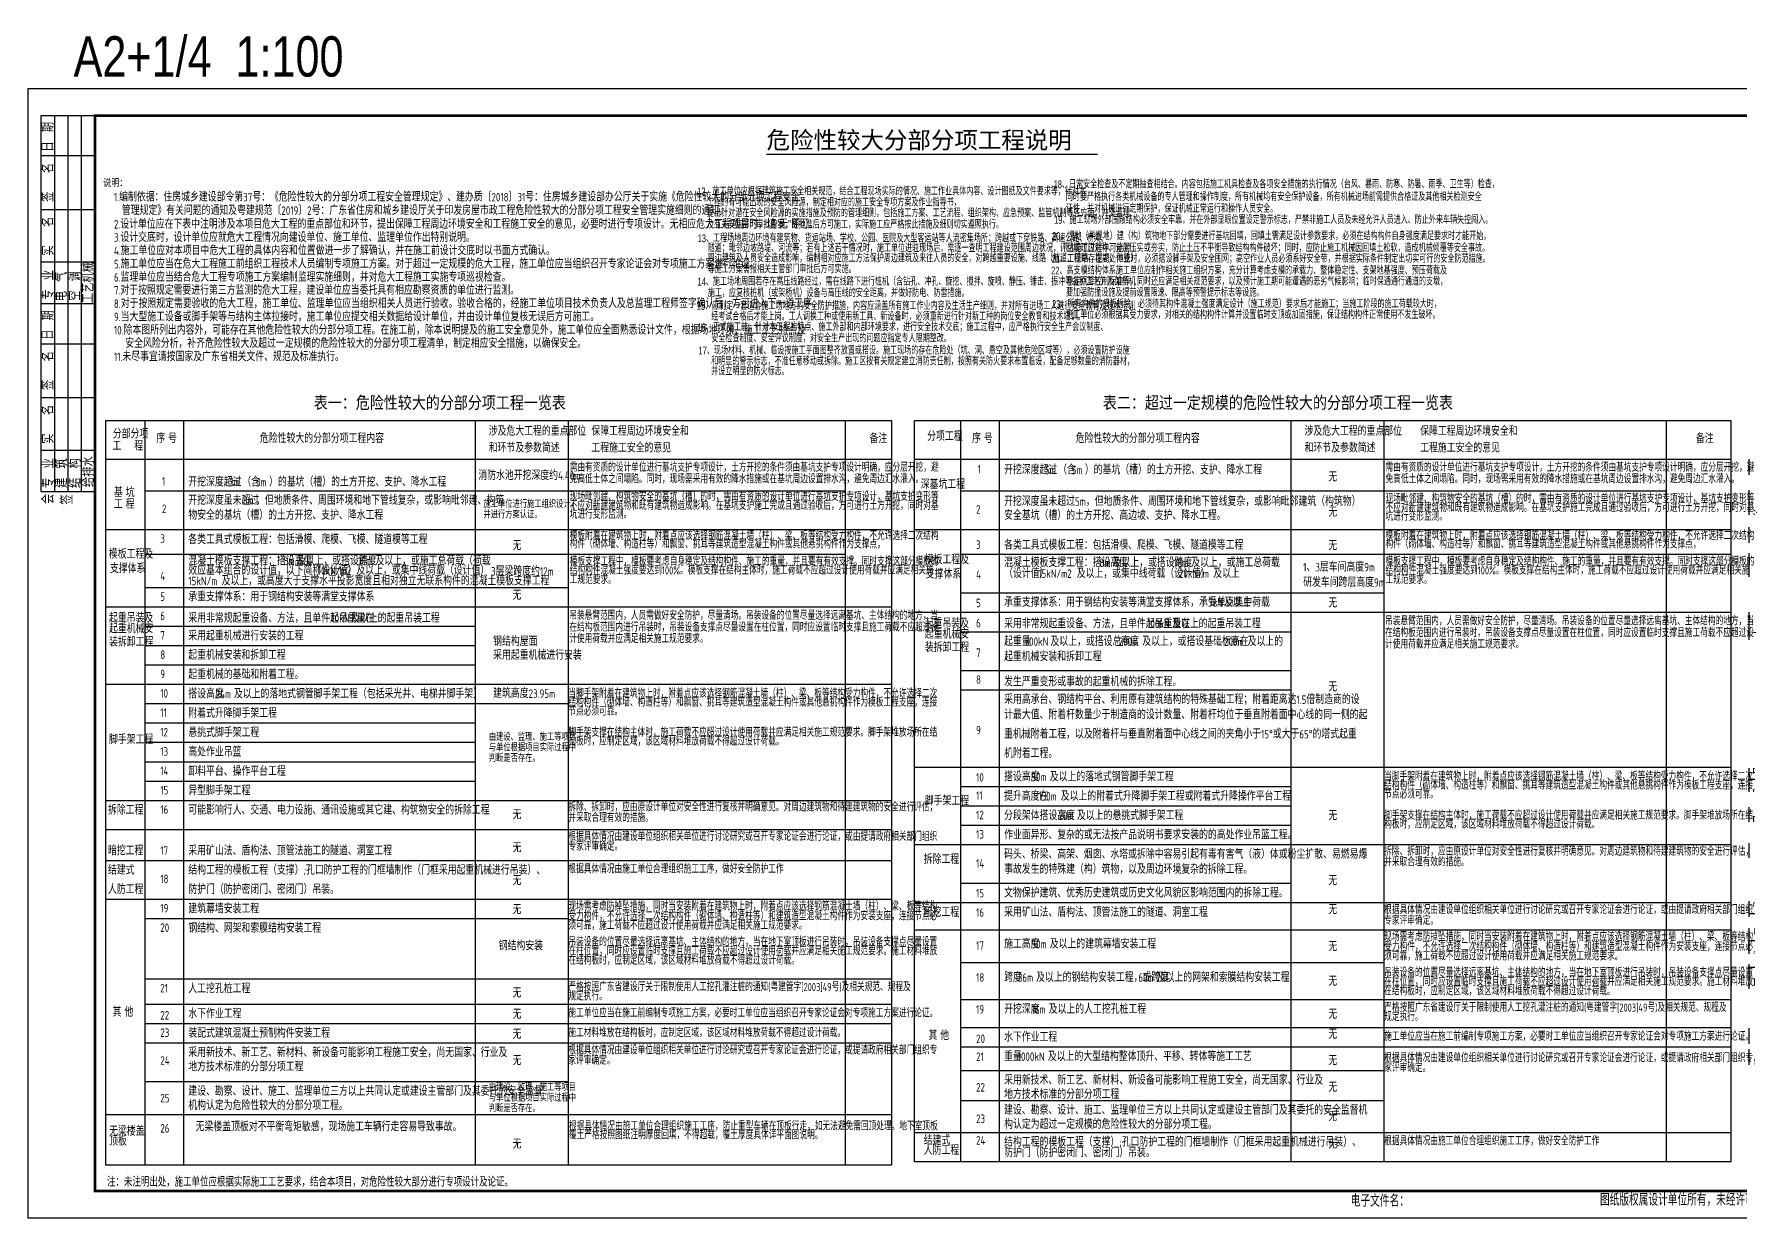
# Model space of a CAD drawing. Extents: x 250899 to 650964, y 268083 to 317384.
# Drawn here: x 512703 to 576134, y 271733 to 315765 of the extents above; entities that cross this region are included whole.
import ezdxf

# ---------------------------------------------------------------- set-up
doc = ezdxf.new("R2010")
doc.units = 0
doc.header["$LTSCALE"] = 1000
doc.header["$MEASUREMENT"] = 0
for name, color, linetype in [('13', 13, 'Continuous'), ('14', 14, 'Continuous'), ('_0', 7, 'Continuous'), ('PUB_TEXT', 7, 'Continuous'), ('PUB_TITLE', 4, 'Continuous'), ('S-T-zsm$0$DIM_SYMB', 3, 'Continuous'), ('S-T-zsm$0$G-A-DIM', 100, 'Continuous'), ('S-T-zsm$0$PUB_TEXT', 7, 'Continuous')]:
    doc.layers.add(name, color=color, linetype=linetype)
doc.layers.add('text13', color=13, linetype='Continuous', lineweight=9)
doc.styles.add('_HZTXT', font='gs_txt.shx', dxfattribs={"width": 0.8, "bigfont": 'gs_hztxt.shx'})
doc.styles.add('_TCH_DIM', font='SIMPLEX', dxfattribs={"bigfont": 'GBCBIG'})
doc.styles.add('HT', font='simhei.ttf')
doc.styles.add('HZTXT', font='txt.shx', dxfattribs={"bigfont": 'hztxt.shx'})
doc.styles.add('hztxt0', font='romans.shx', dxfattribs={"bigfont": 'gbcbig0.shx'})
doc.styles.add('S-T-zsm$0$-黑体', font='', dxfattribs={"width": 0.8})
doc.styles.add('S-T-zsm$0$HZ', font='tssdeng.shx', dxfattribs={"width": 0.8, "bigfont": 'tssdchn.shx'})
doc.styles.add('S-T-zsm$0$STANDARD', font='TSSDENG', dxfattribs={"width": 0.75, "bigfont": 'HZTXT'})
doc.styles.add('S-T-zsm$0$黑体', font='')
doc.styles.add('sma_Norm', font='haiwenrs.shx', dxfattribs={"bigfont": 'haiwenhz.shx'})
doc.styles.get("Standard").update_dxf_attribs({"font": 'gbenor.shx', "bigfont": 'gbcbig0.shx'})
doc.styles.add('SX-B-N02~N03$0$TSSD_Norm', font='Tssdeng.shx', dxfattribs={"bigfont": 'hztxt.shx'})
doc.styles.add('宋体', font='SimSun.ttf', dxfattribs={"width": 0.7})
doc.styles.get('S-T-zsm$0$-黑体').set_extended_font_data('SimHei')
doc.styles.get('S-T-zsm$0$黑体').set_extended_font_data('SimHei')

# ---------------------------------------------------------------- blocks, each defined once
blk = doc.blocks.new('弘吉车间2')
at = {"layer": '14'}
h = blk.add_hatch(dxfattribs=at)
h.set_pattern_fill('ANSI31', color=256, scale=100, angle=135, style=0)
h.set_pattern_definition([(180, (-226475.39, -78017.824), (-3e-15, -12.5), [])])
edge = h.paths.add_edge_path()
edge.add_line((-9011, 2855), (-9011, 2773))
edge.add_line((-9011, 2773), (-9152, 2773))
edge.add_line((-9152, 2773), (-9152, 3084))
edge.add_arc((-9062, 3084), 90, 90, 180, ccw=False)
edge.add_line((-9062, 3174), (-8271, 3174))
edge.add_arc((-8271, 3084), 90, 0, 90, ccw=False)
edge.add_line((-8181, 3084), (-8181, 2768))
edge.add_line((-8181, 2768), (-8311, 2768))
edge.add_line((-8311, 2768), (-8311, 2862))
edge.add_line((-8311, 2862), (-8282, 2862))
edge.add_line((-8282, 2862), (-8268, 2862))
edge.add_line((-8268, 2862), (-8268, 3074))
edge.add_line((-8268, 3074), (-9055, 3074))
edge.add_line((-9055, 3074), (-9055, 2855))
edge.add_line((-9055, 2855), (-9011, 2855))
h.paths.add_polyline_path([(-8629, 2622), (-8629, 3030), (-8321, 3030), (-8321, 2942), (-8535, 2942), (-8535, 2855), (-8362, 2855), (-8362, 2525), (-8542, 2525), (-8542, 2442), (-8320, 2442), (-8320, 2365), (-8628, 2365), (-8628, 2526), (-8697, 2526), (-8697, 2365), (-9006, 2365), (-9006, 2442), (-8784, 2442), (-8784, 2525), (-8963, 2525), (-8963, 2855), (-8790, 2855), (-8790, 2942), (-9004, 2942), (-9004, 3030), (-8697, 3030), (-8697, 2622)])
h.paths.add_polyline_path([(-8874, 2772), (-8776, 2772), (-8776, 2616), (-8874, 2616)], flags=16)
h.paths.add_polyline_path([(-8452, 2772), (-8549, 2772), (-8549, 2616), (-8452, 2616)], flags=16)
edge = h.paths.add_edge_path()
edge.add_line((-9011, 2525), (-9011, 2607))
edge.add_line((-9011, 2607), (-9152, 2607))
edge.add_line((-9152, 2607), (-9152, 2296))
edge.add_arc((-9062, 2296), 90, 180, 270)
edge.add_line((-9062, 2206), (-8271, 2206))
edge.add_arc((-8271, 2296), 90, 270, 360)
edge.add_line((-8181, 2296), (-8181, 2612))
edge.add_line((-8181, 2612), (-8311, 2612))
edge.add_line((-8311, 2612), (-8311, 2518))
edge.add_line((-8311, 2518), (-8282, 2518))
edge.add_line((-8282, 2518), (-8268, 2518))
edge.add_line((-8268, 2518), (-8268, 2306))
edge.add_line((-8268, 2306), (-9055, 2306))
edge.add_line((-9055, 2306), (-9055, 2525))
edge.add_line((-9055, 2525), (-9011, 2525))
for p, q in [((-9300, 29320), (-9300, 0)), ((-9300, 29320), (0, 29320)), ((-9300, 24820), (0, 24820)), ((-9300, 20320), (0, 20320)), ((-9300, 18320), (0, 18320)), ((-9300, 16320), (0, 16320)), ((-9300, 15320), (0, 15320)), ((-9300, 14320), (0, 14320)), ((-9300, 13320), (0, 13320)), ((-9300, 12320), (0, 12320)), ((-9300, 11320), (0, 11320)), ((-9300, 10320), (0, 10320)), ((-9300, 9320), (0, 9320)), ((-9300, 8320), (0, 8320)), ((-9300, 7320), (0, 7320)), ((-9300, 6320), (0, 6320)), ((-9300, 5320), (0, 5320)), ((-9300, 4320), (0, 4320)), ((-9300, 3320), (0, 3320)), ((-9300, 3320), (0, 3320))]:
    blk.add_line(p, q, dxfattribs=at)
for points in [[(-9011, 2855), (-9011, 2773), (-9152, 2773), (-9152, 3084, -0.414214), (-9062, 3174), (-8271, 3174, -0.414214), (-8181, 3084), (-8181, 2768), (-8311, 2768), (-8311, 2862), (-8282, 2862), (-8268, 2862), (-8268, 3074), (-9055, 3074), (-9055, 2855)], [(-9011, 2525), (-9011, 2607), (-9152, 2607), (-9152, 2296, 0.414214), (-9062, 2206), (-8271, 2206, 0.414214), (-8181, 2296), (-8181, 2612), (-8311, 2612), (-8311, 2518), (-8282, 2518), (-8268, 2518), (-8268, 2306), (-9055, 2306), (-9055, 2525)]]:
    blk.add_lwpolyline(points, format="xyb", close=True, dxfattribs=at)
blk.add_lwpolyline([(-8629, 2622), (-8629, 2622), (-8629, 3030), (-8321, 3030), (-8321, 2942), (-8535, 2942), (-8535, 2855), (-8362, 2855), (-8362, 2525), (-8542, 2525), (-8542, 2442), (-8320, 2442), (-8320, 2365), (-8628, 2365), (-8628, 2526), (-8697, 2526), (-8697, 2365), (-9006, 2365), (-9006, 2442), (-8784, 2442), (-8784, 2525), (-8963, 2525), (-8963, 2855), (-8790, 2855), (-8790, 2942), (-9004, 2942), (-9004, 3030), (-8697, 3030), (-8697, 2622), (-8629, 2622)], dxfattribs=at)
for points in [[(-8874, 2772), (-8776, 2772), (-8776, 2616), (-8874, 2616)], [(-8452, 2772), (-8549, 2772), (-8549, 2616), (-8452, 2616)]]:
    blk.add_lwpolyline(points, close=True, dxfattribs=at)
at = {"layer": '13', "color": 7, "style": '_HZTXT', "width": 0.85}
for s, height, p in [('佛山市天地元一净化设备有限公司', 417.91, (-6694, 19336)), ('净化智能装备总部项目-', 417.91, (-6750, 18616)), ('2号车间', 417.9, (-2815, 18616)), ('佛山市天地元一净化设备有限公司', 417.91, (-6282, 17179)), ('结 施', 400, (-6198, 14522)), ('GS-  /32', 400, (-6198, 13522)), ('第 1 版', 400, (-6198, 12522)), ('2025.09', 400, (-6166, 11522)), ('AT-FS25023E', 400, (-6166, 3522))]:
    blk.add_text(s, height=height, dxfattribs=at).set_placement(p)
at = {"layer": '13', "style": 'HZTXT', "width": 0.7}
for s, p in [('建筑工程甲级设计证书号：A144002161', (-8015, 1568)), ('市政工程乙级设计证书号：A244002168', (-8015, 1144)), ('城乡规划编制乙级证书编号：粤自资规乙字23440110', (-8015, 639)), ('电话 Tel：020-84214629', (-8015, 159))]:
    blk.add_text(s, height=350, rotation=359.99972, dxfattribs=at).set_placement(p)
at = {"layer": '14'}
for s, height, style, width, p in [('注册章', 350, '宋体', 0.82, (-9173, 24949)), ('工程设计出图专用章', 350, '宋体', 0.82, (-9173, 20449)), ('项', 350, '宋体', 0.82, (-9176, 19220)), ('目', 350, '宋体', 0.82, (-8632, 19220)), ('名', 350, '宋体', 0.82, (-8081, 19220)), ('称', 350, '宋体', 0.82, (-7542, 19220)), ('兴', 350, '宋体', 0.82, (-9176, 17220)), ('建', 350, '宋体', 0.82, (-8632, 17220)), ('单', 350, '宋体', 0.82, (-8081, 17220)), ('位', 350, '宋体', 0.82, (-7542, 17220)), ('图      名', 350, '宋体', 0.82, (-9176, 15566)), ('图      别', 350, '宋体', 0.82, (-9176, 14566)), ('图      号', 350, '宋体', 0.82, (-9176, 13566)), ('版  本  号', 350, '宋体', 0.82, (-9176, 12566)), ('日      期', 350, '宋体', 0.82, (-9176, 11566)), ('制      图', 350, '宋体', 0.82, (-9176, 10566)), ('设      计', 350, '宋体', 0.82, (-9176, 9566)), ('专业负责人', 350, '宋体', 0.82, (-9176, 8566)), ('项目负责人', 350, '宋体', 0.82, (-9176, 7566)), ('专业校对人', 350, '宋体', 0.82, (-9149, 6566, -24845)), ('审  核  人', 350, '宋体', 0.82, (-9149, 5566, -24845)), ('审  定  人', 350, '宋体', 0.82, (-9149, 4566, -24845)), ('设  计  号', 350, '宋体', 0.82, (-9149, 3566, -24845)), ('广州亚泰建筑设计院有限公司', 480, 'HT', 0.8, (-8033, 2612))]:
    blk.add_text(s, height=height, dxfattribs=dict(at, style=style, width=width)).set_placement(p)
at = {"layer": '14', "width": 0.8}
blk.add_text('GUANGZHOU ASIA TOP ARCHITECTURAL DESIGNINSTITUTE CO.,LTD', height=198, rotation=359.99972, dxfattribs=at).set_placement((-7987, 2124, -24845))
at = {"layer": '14', "style": 'hztxt0'}
for s, p in [('电子文件名：', (-24105, -584)), ('图纸版权属设计单位所有，未经许可，外人及外单位不得翻印复制作为其他工程之用。', (-14838, -548))]:
    blk.add_text(s, height=450, rotation=359.99972, dxfattribs=at).set_placement(p)
blk = doc.blocks.new('A$C393D5F54')
at = {"layer": '14'}
for p, q in [((0, 446), (0, 14446)), ((0, 14446), (2000, 14446)), ((500, 446), (500, 14446)), ((1000, 446), (1000, 14446)), ((1500, 446), (1500, 14446)), ((2000, 446), (2000, 14446)), ((2000, 12946), (0, 12946)), ((2000, 10946), (0, 10946)), ((2000, 8990), (0, 8990)), ((2000, 7446), (0, 7446)), ((2000, 5946), (0, 5946)), ((2000, 3946), (0, 3946)), ((2000, 1990), (0, 1990)), ((2000, 446), (0, 446))]:
    blk.add_line(p, q, dxfattribs=at)
at = {"layer": '14', "style": 'HZTXT', "width": 0.85}
for s, p in [('日 期', (462, 13105)), ('签  名', (466, 11238)), ('实  名', (466, 9238)), ('工艺机械', (1953, 7471)), ('专 业', (472, 7598)), ('电 气', (957, 7540)), ('空 调', (1460, 7558)), ('日 期', (462, 6105)), ('签  名', (466, 4238)), ('实  名', (466, 2238)), ('专 业', (480, 598)), ('建 筑', (967, 592)), ('结 构', (1470, 597)), ('给排水', (1970, 629)), ('会', (470, -3)), ('签', (1174, -27))]:
    blk.add_text(s, height=450, rotation=90, dxfattribs=at).set_placement(p)

msp = doc.modelspace()

# ---------------------------------------------------------------- linework, layer by layer
at = {"layer": 'PUB_TITLE'}
msp.add_lwpolyline([(512470, 271733.2), (586770, 271733.2), (586770, 313733.2), (512470, 313733.2)], close=True, dxfattribs=at)
at = {"layer": 'PUB_TITLE', "const_width": 100}
msp.add_lwpolyline([(514970, 272733.2), (585770, 272733.2), (585770, 312733.2), (514970, 312733.2)], close=True, dxfattribs=at)
at = {"layer": 'S-T-zsm$0$DIM_SYMB', "color": 6}
for p, q in [((515374.3, 273691.3), (515374.3, 301394.2)), ((515374.3, 301394.2), (544584.5, 301394.2)), ((544584.5, 301394.2), (544584.5, 273691.3)), ((545445.4, 273823), (545445.4, 301394.2)), ((545445.4, 301394.2), (575798.1, 301394.2)), ((575798.1, 301394.2), (575798.1, 273823)), ((544584.5, 273691.3), (515374.3, 273691.3)), ((575798.1, 273823), (545445.4, 273823))]:
    msp.add_line(p, q, dxfattribs=at)
at = {"layer": 'S-T-zsm$0$DIM_SYMB', "color": 3, "linetype": 'ByBlock'}
for p, q in [((516814.3, 301394.2), (516814.3, 273691.3)), ((518254.3, 301394.2), (518254.3, 273691.3)), ((529102.3, 301394.2), (529102.3, 273691.3)), ((532562.8, 301394.2), (532562.8, 273691.3)), ((542868, 301394.2), (542868, 273691.3)), ((547150.5, 301394.2), (547150.5, 273823)), ((548590.5, 301394.2), (548590.5, 273823)), ((559438.5, 301394.2), (559438.5, 273823)), ((562899, 301394.2), (562899, 273823)), ((573393.7, 301394.2), (573393.7, 273823)), ((516814.3, 298782.9), (542868, 298782.9)), ((547150.5, 298782.9), (573393.7, 298782.9)), ((516814.3, 296418.4), (518254.3, 296418.4)), ((518254.3, 296418.4), (542868, 296418.4)), ((547150.5, 296418.4), (575798.1, 296418.4)), ((547150.5, 296418.4), (548590.5, 296418.4)), ((516814.3, 295182.9), (518254.3, 295182.9)), ((518254.3, 295182.9), (532562.8, 295182.9)), ((547150.5, 294978.4), (562899, 294978.4)), ((547150.5, 294978.4), (548590.5, 294978.4)), ((516814.3, 293742.9), (529102.3, 293742.9)), ((547150.5, 293538.4), (559438.5, 293538.4)), ((516814.3, 293022.9), (529102.3, 293022.9)), ((516814.3, 292302.9), (529102.3, 292302.9)), ((547150.5, 292098.4), (559438.5, 292098.4)), ((547150.5, 291378.4), (559438.5, 291378.4)), ((516814.3, 290862.9), (532562.8, 290862.9)), ((516814.3, 290142.9), (529102.3, 290142.9)), ((516814.3, 289422.9), (529102.3, 289422.9)), ((516814.3, 288702.9), (529102.3, 288702.9)), ((516814.3, 287982.9), (529102.3, 287982.9)), ((547150.5, 287778.4), (559438.5, 287778.4)), ((547150.5, 287058.4), (559438.5, 287058.4)), ((547150.5, 286338.4), (559438.5, 286338.4)), ((515374.3, 285028.6), (516814.3, 285028.6)), ((547150.5, 284178.4), (559438.5, 284178.4)), ((515374.3, 283588.6), (516814.3, 283588.6)), ((547150.5, 283458.4), (575798.1, 283458.4)), ((516814.3, 282868.6), (532562.8, 282868.6)), ((545710.5, 282449.6), (547150.5, 282449.6)), ((547150.5, 281236), (562899, 281236)), ((516814.3, 280619.8), (544584.5, 280619.8)), ((547150.5, 279854.3), (575798.1, 279854.3)), ((516814.3, 279683.2), (544584.5, 279683.2)), ((516814.3, 278963.2), (544584.5, 278963.2)), ((547150.5, 278815), (575798.1, 278815)), ((516814.3, 278243.2), (544584.5, 278243.2)), ((547150.5, 278095), (575798.1, 278095)), ((547150.5, 277217), (562899, 277217)), ((516814.3, 276803.2), (532562.8, 276803.2)), ((547150.5, 276101.9), (562899, 276101.9)), ((515374.3, 275584.8), (544584.5, 275584.8)), ((545445.4, 274914.7), (575798.1, 274914.7))]:
    msp.add_line(p, q, dxfattribs=at)
at = {"layer": 'S-T-zsm$0$G-A-DIM'}
msp.add_line((539937.9, 311304.3), (552240.4, 311304.3), dxfattribs=at)
at = {"layer": 'S-T-zsm$0$PUB_TEXT', "color": 2}
for p, q in [((515374.3, 299954.2), (544584.5, 299954.2)), ((545445.4, 299954.2), (575798.1, 299954.2)), ((515374.3, 297342.9), (544584.5, 297342.9)), ((545445.4, 297342.9), (565198.5, 297342.9)), ((545445.4, 297342.9), (575798.1, 297342.9)), ((515374.3, 294462.9), (544584.5, 294462.9)), ((545445.4, 294258.4), (575798.1, 294258.4)), ((515374.3, 291582.9), (544584.5, 291582.9)), ((545445.4, 288498.4), (575798.1, 288498.4)), ((515374.3, 287262.9), (544584.5, 287262.9)), ((515374.3, 286181.9), (544584.5, 286181.9)), ((545445.4, 285618.4), (575798.1, 285618.4)), ((516814.3, 285028.6), (544584.5, 285028.6)), ((516814.3, 283588.6), (544584.5, 283588.6)), ((545445.4, 283458.4), (575798.1, 283458.4)), ((545445.4, 282449.6), (575798.1, 282449.6)), ((545445.4, 282449.6), (575798.1, 282449.6))]:
    msp.add_line(p, q, dxfattribs=at)

# ---------------------------------------------------------------- block references
at = {"layer": '14', "color": 6}
msp.add_blockref('A$C393D5F54', (512969.9, 298287.6), dxfattribs=at)
at = {"layer": '_0'}
msp.add_blockref('弘吉车间2', (585770, 272733.2), dxfattribs=at)

# ---------------------------------------------------------------- texts
at = {"style": 'sma_Norm', "width": 0.7}
for s, height, p in [('18、日常安全检查及不定期抽查相结合。内容包括施工机具检查及各项安全措施的执行情况（台风、暴雨、防寒、防暑、雨季、卫生等）检查，', 288, (550614.5, 310032.3)), ('12、施工单位应根据建筑施工安全相关规范，结合工程现场实际的情况、施工作业具体内容、设计图纸及文件要求等，针对本', 288, (537358.4, 309769.6)), ('工程的有可能出现的安全风险源，制定相对应的施工安全专项方案及作业指导书，', 288, (537724.6, 309357.9)), ('同时要严格执行各类机械设备的专人管理和操作制度，所有机械均有安全保护设备，所有机械进场前需提供合格证及其他相关检测安全', 288, (551069.4, 309566)), ('提出针对潜在安全风险源的实施措施及预防的管理细则，包括施工方案、工艺流程、组织架构、应急预案、监管机制等各方面，并交监理', 288, (537724.6, 308962.7)), ('19、施工现场外部围蔽结构必须安全牢靠，并在外部显眼位置设定警示标志，严禁非施工人员及未经允许人员进入、防止外来车辆失控闯入。', 288, (550630.5, 308709.8)), ('证件，并对机械进行定期保护，保证机械正常运行和操作人员安全。', 288, (551069.4, 309127)), ('13、工程场地周边环境有建筑物、货运站场、学校、公园、医院及大型客运站等人流密集场所；跨越或下穿铁路、高速公路、桥梁、', 288, (537378.5, 308026.4)), ('及有关安监部门审批备案，经批准后方可施工，实际施工应严格按此措施及细则切实遵照执行。', 288, (537724.6, 308534.6)), ('20、埋地（半埋地）建（构）筑物地下部分需要进行基坑回填，回填土需满足设计参数要求，必须在结构构件自身强度满足要求时才能开始，', 288, (550556.9, 308108.8)), ('隧道；毗邻边坡路堤、河流等；若有上述若干情况时，施工单位进驻现场后，需逐一查明工程建设范围周边状况，评估施工过程中可能对', 288, (537750.3, 307656.6)), ('回填时应对称、分层压实或夯实，防止土压不平衡导致结构构件破坏；同时，应防止施工机械因回填土松软，造成机械倾覆等安全事故。', 288, (551084, 307663.4)), ('周边建筑及人员安全造成影响，编制相对应施工方法保护周边建筑及来往人员的安全，对跨越重要设施、线路（航道、铁路、堤坝、地铁）', 288, (537749.8, 307280)), ('等施工方案需报相关主管部门审批后方可实施。', 288, (537749.8, 306875.8)), ('22、高支模结构体系施工单位应制作相关施工组织方案，充分计算考虑支模的承载力、整体稳定性、支架地基强度、预压荷载及', 288, (550521.8, 306825)), ('21、工程中存在高处作业时，必须搭设脚手架及安全围网；高空作业人员必须系好安全带，并根据实际条件制定出切实可行的安全防范措施。', 288, (550535.7, 307263.8)), ('14、施工场地周围若存在高压线路经过，需在线路下进行桩机（含钻孔、冲孔、旋挖、搅拌、旋喷、静压、锤击、振冲等各种工艺）及架桥机', 288, (537370.9, 306412.5)), ('稳定沉降控制标准等，同时还应满足相关规范要求，以及预计施工期可能遭遇的恶劣气候影响；临时保通通行通道的支墩，', 288, (551096, 306418.9)), ('15、应制定一套适合施工场地方的安全防护措施，内容应涵盖所有施工作业内容及生活生产细则，并对所有进场工人进行安全教育及技术培训', 288, (537341.7, 305509.6)), ('施工，应复核桩机（或架桥机）设备与高压线的安全距离，并做好防电、防雷措施。', 288, (537754.9, 305988.4)), ('23、所有构件的模板拆除，必须待其构件混凝土强度满足设计（施工规范）要求后才能施工；当施工阶段的施工荷载较大时，', 288, (550555.8, 305580.3)), ('要加强防撞设施及提前设置限速、限高等预警提示标志等设施。', 288, (551074.6, 306006.2)), ('经考试合格后才能上岗。工人调换工种或使用新工具、新设备时，必须重新进行针对新工种的岗位安全教育和技术培训。', 288, (537882.5, 305115.8)), ('施工单位必须根据其受力要求，对相关的结构构件计算并设置临时支顶或加固措施，保证结构构件正常使用不发生破坏。', 288, (551077.1, 305177.8)), ('16、正式施工前，针对本工程的特点、施工外部和内部环境要求，进行安全技术交底；施工过程中，应严格执行安全生产会议制度、', 288, (537365.3, 304722)), ('安全检查制度、安全评议制度，对安全生产出现的问题应指定专人限期整改。', 288, (537883.9, 304303.3)), ('17、现场材料、机械、临设按施工平面图整齐放置或搭设。施工现场的存在危险处（坑、洞、悬空及其他危险区域等），必须设置防护设施', 288, (537410.7, 303851.6)), ('和明显的警示标志，不准任意移动或拆除。施工区按有关规定建立消防责任制，按照有关防火要求布置临设，配备足够数量的消防器材，', 288, (537879.7, 303449.5)), ('并设立明显的防火标志。', 288, (537879.7, 303078.4)), ('注：未注明出处，施工单位应根据实际施工工艺要求，结合本项目，对危险性较大部分进行专项设计及论证。', 345.6, (515413.1, 272898.3))]:
    msp.add_text(s, height=height, dxfattribs=at).set_placement(p)
at = {"layer": 'PUB_TEXT', "style": '_HZTXT', "width": 0.8}
msp.add_text('A2+1/4  1:100', height=1500, dxfattribs=at).set_placement((514170.6, 314185.3))
at = {"layer": 'PUB_TEXT', "style": '_TCH_DIM'}
for s, height, p in [('施工单位进行施工组织设计，', 270.071, (529412.6, 298146.3)), ('并进行方案认证。', 270.07, (529412.6, 297754.3)), ('与单位根据项目实际过程中', 270.071, (529612.4, 289090.7)), ('由建设、监理、施工等项目', 270.071, (529612.4, 289482.7)), ('判断是否存在。', 270.07, (529612.4, 288698.7)), ('由建设、监理、施工等项目', 270.071, (529612.4, 276454.8)), ('判断是否存在。', 270.07, (529612.4, 275670.8)), ('与单位根据项目实际过程中', 270.071, (529612.4, 276062.8))]:
    msp.add_text(s, height=height, dxfattribs=at).set_placement(p)
at = {"layer": 'S-T-zsm$0$DIM_SYMB', "color": 3, "linetype": 'ByBlock', "style": 'S-T-zsm$0$HZ', "width": 0.8}
for s, p in [('1.编制依据：住房城乡建设部令第37号：《危险性较大的分部分项工程安全管理规定》、建办质〔2018〕31号：住房城乡建设部办公厅关于实施《危险性较大的分部分项工程安全', (515671.3, 309542.4)), ('管理规定》有关问题的通知及粤建规范〔2019〕2号：广东省住房和城乡建设厅关于印发房屋市政工程危险性较大的分部分项工程安全管理实施细则的通知。', (515967, 309042.2)), ('2.设计单位应在下表中注明涉及本项目危大工程的重点部位和环节，提出保障工程周边环境安全和工程施工安全的意见，必要时进行专项设计。无相应危大工程项目时，填“无”即可。', (515671.3, 308531.7)), ('3.设计交底时，设计单位应就危大工程情况向建设单位、施工单位、监理单位作出特别说明。', (515671.3, 308040.1)), ('4.施工单位应对本项目中危大工程的具体内容和位置做进一步了解确认，并在施工前设计交底时以书面方式确认。', (515671.3, 307547.6)), ('5.施工单位应当在危大工程施工前组织工程技术人员编制专项施工方案。对于超过一定规模的危大工程，施工单位应当组织召开专家论证会对专项施工方案进行论证。', (515671.3, 307053.1)), ('7.对于按照规定需要进行第三方监测的危大工程，建设单位应当委托具有相应勘察资质的单位进行监测。', (515671.3, 306073.5)), ('6.监理单位应当结合危大工程专项施工方案编制监理实施细则，并对危大工程施工实施专项巡视检查。', (515671.3, 306558.6)), ('8.对于按照规定需要验收的危大工程，施工单位、监理单位应当组织相关人员进行验收。验收合格的，经施工单位项目技术负责人及总监理工程师签字确认后，方可进入下一道工序。', (515671.3, 305581)), ('9.当大型施工设备或脚手架等与结构主体拉接时，施工单位应提交相关数据给设计单位，并由设计单位复核无误后方可施工。', (515671.3, 305086.8)), ('10.除本图所列出内容外，可能存在其他危险性较大的分部分项工程。在施工前，除本说明提及的施工安全意见外，施工单位应全面熟悉设计文件，根据场地环境、施工工艺特点及', (515671.3, 304592.4)), ('11.未尽事宜请按国家及广东省相关文件、规范及标准执行。', (515671.3, 303603.4)), ('安全风险分析，补齐危险性较大及超过一定规模的危险性较大的分部分项工程清单，制定相应安全措施，以确保安全。 ', (516093.5, 304097.9)), ('分部分项', (515630.6, 300727.2)), ('序', (517245.9, 300561.8)), ('号', (517684.5, 300561.8)), ('危险性较大的分部分项工程内容', (521101.3, 300561.8)), ('涉及危大工程的重点部位', (529608.1, 300832.6)), ('保障工程周边环境安全和', (533425, 300832.6)), ('备注', (543766.2, 300554.8)), ('分项工程', (545911.7, 300637.9)), ('序', (547582.1, 300561.8)), ('号', (548020.7, 300561.8)), ('危险性较大的分部分项工程内容', (551437.5, 300561.8)), ('涉及危大工程的重点部位', (559944.3, 300832.6)), ('保障工程周边环境安全和', (564246, 300832.6)), ('备注', (574501, 300554.8)), ('工', (515614.5, 300281.3)), ('程', (516423.5, 300281.3)), ('和环节及参数简述', (529610.7, 300208.2)), ('工程施工安全的意见', (533425, 300208.2)), ('和环节及参数简述', (559946.9, 300208.2)), ('工程施工安全的意见', (564246, 300208.2)), ('1', (547793.2, 299421.9)), ('开挖深度超过', (548773.6, 299392.8)), ('5m', (550294.3, 299392.8)), ('（含', (550781.7, 299392.8)), ('5m', (551288.5, 299392.8)), ('）的基坑（槽）的土方开挖、支护、降水工程', (551775.9, 299392.8)), ('无', (560832.7, 299129.8)), ('基', (515670.6, 298549)), ('坑', (516109.3, 298549)), ('1', (517457, 298970.6)), ('开挖深度超过', (518437.4, 298941.5)), ('3m', (519958.1, 298941.5)), ('（含', (520445.5, 298941.5)), ('3m', (520952.3, 298941.5)), ('）的基坑（槽）的土方开挖、支护、降水工程', (521439.7, 298941.5)), ('深基坑工程', (545671.6, 298853.8)), ('工', (515670.6, 298113.5)), ('程', (516109.3, 298113.5)), ('2', (517457, 297950.5)), ('开挖深度虽未超过', (518437.4, 298260.2)), ('3m', (520465, 298260.2)), ('，但地质条件、周围环境和地下管线复杂，或影响毗邻建、构筑', (520952.3, 298260.2)), ('2', (547731.3, 297928.4)), ('开挖深度虽未超过5m，但地质条件、周围环境和地下管线复杂，或影响毗邻建筑（构筑物）', (548773.6, 298221.5)), ('无', (560832.7, 297817.1)), ('物安全的基坑（槽）的土方开挖、支护、降水工程', (518437.4, 297706)), ('安全基坑（槽）的土方开挖、高边坡、支护、降水工程。', (548773.6, 297699)), ('3', (517395.1, 296845.7)), ('各类工具式模板工程：包括滑模、爬模、飞模、隧道模等工程', (518437.4, 296799.9)), ('无', (530496.5, 296573.1)), ('3', (547731.3, 296616.7)), ('各类工具式模板工程：包括滑模、爬模、飞模、隧道模等工程', (548773.6, 296595.5)), ('无', (560832.7, 296573.1)), ('模板工程及', (515483.9, 296257.5)), ('混凝土模板支撑工程：搭设高度', (518437.4, 296012.2)), ('5m', (521985.6, 296012.2)), ('及以上，或搭设跨度', (522473, 296012.2)), ('10m', (524753.9, 296012.2)), ('及以上，或施工总荷载（荷载', (525397.3, 296012.2)), ('模板工程及', (545820.1, 296053)), ('混凝土模板支撑工程：搭设高度', (548773.6, 295945.2)), ('8m', (552321.8, 295945.2)), ('及以上，或搭设跨度', (552809.2, 295945.2)), ('18m', (555090.1, 295945.2)), ('及以上，或施工总荷载', (555733.5, 295945.2)), ('支撑体系', (515522.9, 295721.4)), ('4', (517395.1, 295452)), ('效应基本组合的设计值，以下简称设计值）', (518437.4, 295655.8)), ('及以上，或高度大于支撑水平投影宽度且相对独立无联系构件的混凝土模板支撑工程', (519675.4, 295265.1)), ('10kN/m2', (523252.8, 295655.8)), ('及以上，或集中线荷载（设计值）', (524685.7, 295655.8)), ('支撑体系', (545859.1, 295516.9)), ('4', (547731.3, 295506)), ('（设计值）', (548773.6, 295539.5)), ('15kN/m2', (550040.8, 295539.5)), ('及以上，或集中线荷载（设计值）', (551473.7, 295539.5)), ('20kN/m', (555275.3, 295539.5)), ('及以上', (556552.3, 295539.5)), ('5', (517395.1, 294684.9)), ('15kN/m', (518437.4, 295265.1)), ('承重支撑体系：用于钢结构安装等满堂支撑体系', (518437.4, 294669.9)), ('无', (530496.5, 294725.6)), ('5', (547731.3, 294446.5)), ('承重支撑体系：用于钢结构安装等满堂支撑体系，承受单点集中荷载', (548773.6, 294465.4)), ('7kN', (556376.8, 294465.4)), ('及以上', (556952, 294465.4)), ('无', (560832.7, 294440.1)), ('起重吊装及', (515487.4, 293885.1)), ('起重机械安', (515491.1, 293484.5)), ('6', (517395.1, 293964.9)), ('采用非常规起重设备、方法，且单件起吊重量在', (518437.4, 293874.3)), ('10kN', (523759.7, 293874.3)), ('及以上的起重吊装工程', (524490.8, 293874.3)), ('起重吊装及', (545823.6, 293680.6)), ('6', (547731.3, 293698.9)), ('采用非常规起重设备、方法，且单件起吊重量在', (548773.6, 293669.8)), ('100kN', (554095.9, 293669.8)), ('及以上的起重吊装工程', (555021.9, 293669.8)), ('装拆卸工程', (515491.1, 292990.4)), ('7', (517395.1, 293244.9)), ('采用起重机械进行安装的工程', (518437.4, 293215.4)), ('起重机械安', (545827.3, 293280)), ('装拆卸工程', (545827.3, 292785.9)), ('起重量', (548773.6, 293011)), ('300kN', (549534, 293011)), ('及以上，或搭设总高度', (550499, 293011)), ('200m', (553033.4, 293011)), ('及以上，或搭设基础标高在', (553910.7, 293011)), ('200m', (556952, 293011)), ('及以上的', (557829.2, 293011)), ('8', (517395.1, 292524.9)), ('起重机械安装和拆卸工程', (518437.4, 292500.6)), ('7', (547731.3, 292597.5)), ('起重机械安装和拆卸工程', (548773.6, 292446.4)), ('9', (517395.1, 291804.9)), ('起重机械的基础和附着工程。', (518437.4, 291780.6)), ('8', (547731.3, 291600.4)), ('发生严重变形或事故的起重机械的拆除工程。', (548773.6, 291509.8)), ('10', (517395.1, 291084.9)), ('搭设高度', (518437.4, 291060.2)), ('24m', (519451.2, 291060.2)), ('及以上的落地式钢管脚手架工程（包括采光井、电梯井脚手架）', (520133.5, 291060.2)), ('采用高承台、钢结构平台、利用原有建筑结构的特殊基础工程；附着距离达1.5倍制造商的设', (548773.6, 290851)), ('无', (560832.7, 291317.9)), ('11', (517395.1, 290364.9)), ('附着式升降脚手架工程', (518437.4, 290340.2)), ('计最大值、附着杆数量少于制造商的设计数量、附着杆均位于垂直附着面中心线的同一侧的起', (548773.6, 290286.4)), ('12', (517395.1, 289644.9)), ('悬挑式脚手架工程', (518437.4, 289620.2)), ('9', (547731.3, 289716.2)), ('重机械附着工程，以及附着杆与垂直附着面中心线之间的夹角小于15°或大于65°的塔式起重', (548773.6, 289566.4)), ('脚手架工程', (515487.4, 289360.1)), ('高处作业吊篮', (518437.4, 288900.2)), ('13', (517395.1, 288924.9)), ('机附着工程。', (548773.6, 288846.4)), ('14', (517395.1, 288204.9)), ('卸料平台、操作平台工程', (518437.4, 288180.2)), ('10', (547731.3, 287959.4)), ('搭设高度', (548773.6, 287975.7)), ('50m', (549787.4, 287975.7)), ('及以上的落地式钢管脚手架工程', (550469.7, 287975.7)), ('15', (517395.1, 287484.9)), ('异型脚手架工程', (518437.4, 287460.2)), ('脚手架工程', (545823.6, 287079.2)), ('11', (547731.3, 287280.4)), ('提升高度在', (548773.6, 287255.7)), ('150m', (550040.8, 287255.7)), ('及以上的附着式升降脚手架工程或附着式升降操作平台工程', (550879.1, 287255.7)), ('拆除工程', (515448.5, 286740.2)), ('16', (517395.1, 286764.9)), ('可能影响行人、交通、电力设施、通讯设施或其它建、构筑物安全的拆除工程', (518437.4, 286740.2)), ('无', (530496.5, 286561.3)), ('12', (547731.3, 286560.4)), ('分段架体搭设高度', (548773.6, 286535.7)), ('20m', (550801.2, 286535.7)), ('及以上的悬挑式脚手架工程', (551483.5, 286535.7)), ('无', (560832.7, 286527.7)), ('13', (547731.3, 285840.4)), ('作业面异形、复杂的或无法按产品说明书要求安装的的高处作业吊篮工程。', (548773.6, 285815.7)), ('暗挖工程', (515448.5, 285226)), ('17', (517395.1, 285238.5)), ('采用矿山法、盾构法、顶管法施工的隧道、洞室工程', (518437.4, 285226)), ('无', (530496.5, 285332.1)), ('码头、桥梁、高架、烟囱、水塔或拆除中容易引起有毒有害气（液）体或粉尘扩散、易燃易爆', (548773.6, 285095.7)), ('结建式', (515448.5, 284506)), ('结构工程的模板工程（支撑）;孔口防护工程的门框墙制作（门框采用起重机械进行吊装）、', (518437.4, 284506)), ('拆除工程', (545784.7, 284904.1)), ('14', (547731.3, 284761.6)), ('事故发生的特殊建（构）筑物，以及周边环境复杂的拆除工程。', (548773.6, 284536.6)), ('18', (517395.1, 284181.4)), ('无', (530496.5, 284113.8)), ('无', (560832.7, 284113.8)), ('人防工程', (515448.5, 283786)), ('防护门（防护密闭门、密闭门）吊装。', (518437.4, 283786)), ('15', (547731.3, 283654.9)), ('文物保护建筑、优秀历史建筑或历史文化风貌区影响范围内的拆除工程。', (548773.6, 283655.7)), ('19', (517395.1, 283090.7)), ('建筑幕墙安装工程', (518437.4, 283066)), ('无', (530496.5, 283035.8)), ('暗挖工程', (545784.7, 282935.7)), ('16', (547731.3, 282934.9)), ('采用矿山法、盾构法、顶管法施工的隧道、洞室工程', (548773.6, 282935.7)), ('无', (560832.7, 283035.8)), ('20', (517395.1, 282370.7)), ('钢结构、网架和索膜结构安装工程', (518437.4, 282346)), ('17', (547731.3, 281704.2)), ('施工高度', (548773.6, 281757.7)), ('50m', (549787.4, 281757.7)), ('及以上的建筑幕墙安装工程', (550469.7, 281757.7)), ('无', (560832.7, 281657.6)), ('21', (517395.1, 280121.9)), ('人工挖孔桩工程', (518437.4, 280097.2)), ('18', (547731.3, 280515)), ('跨度', (548773.6, 280515.9)), ('36m', (549280.5, 280515.9)), ('及以上的钢结构安装工程，或跨度', (549962.9, 280515.9)), ('60m', (553764.5, 280515.9)), ('及以上的网架和索膜结构安装工程', (554446.8, 280515.9)), ('无', (560832.7, 280369.5)), ('无', (530496.5, 279933.5)), ('其', (515623.1, 279223.3)), ('他', (516061.7, 279223.3)), ('22', (517395.1, 279111.7)), ('水下作业工程', (518437.4, 279160.5)), ('无', (530496.5, 279141.9)), ('19', (547731.3, 279330.8)), ('开挖深度', (548773.6, 279331.6)), ('16m', (549787.4, 279331.6)), ('及以上的人工挖孔桩工程', (550430.7, 279331.6)), ('无', (560832.7, 279141.9)), ('23', (517395.1, 278465.2)), ('装配式建筑混凝土预制构件安装工程', (518437.4, 278440.5)), ('无', (530496.5, 278396.2)), ('其', (545959.3, 278355.1)), ('他', (546397.9, 278355.1)), ('20', (547731.3, 278238.8)), ('水下作业工程', (548773.6, 278292.3)), ('无', (560832.7, 278396.2)), ('采用新技术、新工艺、新材料、新设备可能影响工程施工安全，尚无国家、行业及', (518437.4, 277720.5)), ('21', (547731.3, 277571.5)), ('重量', (548773.6, 277572.3)), ('1000kN', (549280.5, 277572.3)), ('及以上的大型结构整体顶升、平移、转体等施工工艺', (550401.5, 277572.3)), ('24', (517395.1, 277431.9)), ('地方技术标准的分部分项工程', (518437.4, 277190.3)), ('无', (530496.5, 277417.9)), ('无', (560832.7, 277417.9)), ('建设、勘察、设计、施工、监理单位三方以上共同认定或建设主管部门及其委托的安全监督', (518437.4, 276280.5)), ('22', (547731.3, 276431.2)), ('采用新技术、新工艺、新材料、新设备可能影响工程施工安全，尚无国家、行业及', (548773.6, 276694.3)), ('无', (560832.7, 276424.7)), ('25', (517395.1, 276030.8)), ('机构认定为危险性较大的分部分项工程。', (518437.4, 275750.3)), ('地方技术标准的分部分项工程', (548773.6, 276164.1)), ('建设、勘察、设计、施工、监理单位三方以上共同认定或建设主管部门及其委托的安全监督机', (548773.6, 275579.3)), ('无梁楼盖顶板对不平衡弯矩敏感，现场施工车辆行走容易导致事故。', (518708.3, 274960.8)), ('23', (547731.3, 275262.2)), ('构认定为超过一定规模的危险性较大的分部分项工程。', (548773.6, 275049)), ('无', (560832.7, 275338.4)), ('无梁楼盖', (515493.4, 274791.6)), ('顶板', (515493.4, 274425)), ('26', (517395.9, 274905.7)), ('结建式', (545784.7, 274451.7)), ('24', (547731.3, 274458.4)), ('结构工程的模板工程（支撑）;孔口防护工程的门框墙制作（门框采用起重机械进行吊装）、', (548773.6, 274392)), ('无', (530496.5, 274311.3)), ('人防工程', (545784.7, 274083.3)), ('防护门（防护密闭门、密闭门）吊装。', (548773.6, 273996.3)), ('无', (560832.7, 274311.3))]:
    msp.add_text(s, height=316.8, dxfattribs=at).set_placement(p)
at = {"layer": 'S-T-zsm$0$DIM_SYMB', "color": 4, "linetype": 'ByBlock', "style": 'S-T-zsm$0$HZ', "width": 0.8}
for s, p in [('消防水池开挖深度约4.40m', (529219.6, 299184.4)), ('3层梁跨度约12m', (529695.5, 295620.3)), ('1、3层车间高度9m', (559894.5, 295777.3)), ('研发车间跨层高度9m', (559894.5, 295208.3)), ('钢结构屋面', (529772.8, 293011.8)), ('采用起重机械进行安装', (529772.8, 292497.2)), ('建筑高度23.95m', (529772.8, 291076.8)), ('钢结构安装', (529979.3, 281685.7))]:
    msp.add_text(s, height=316.8, dxfattribs=at).set_placement(p)
at = {"layer": 'S-T-zsm$0$G-A-DIM', "style": 'S-T-zsm$0$黑体'}
msp.add_text('危险性较大分部分项工程说明', height=640, dxfattribs=at).set_placement((539940.3, 311504.3))
at = {"layer": 'S-T-zsm$0$PUB_TEXT', "color": 2, "style": 'S-T-zsm$0$-黑体', "width": 0.8}
msp.add_text('说明：', height=268.86, dxfattribs=at).set_placement((515268.6, 310107.2))
at = {"layer": 'S-T-zsm$0$PUB_TEXT', "color": 2, "style": 'S-T-zsm$0$STANDARD'}
for s, p in [('表一：危险性较大的分部分项工程一览表', (523101.1, 301779.9)), ('表二：超过一定规模的危险性较大的分部分项工程一览表', (552445.1, 301779.9))]:
    msp.add_text(s, height=520.851, dxfattribs=at).set_placement(p)
at = {"layer": 'text13', "color": 6, "style": 'SX-B-N02~N03$0$TSSD_Norm', "width": 0.7}
for s, p in [('免高低土体之间塌陷。同时，现场需采用有效的降水措施或在基坑周边设置排水沟，避免周边汇水灌入。', (532620.1, 299062)), ('需由有资质的设计单位进行基坑支护专项设计，土方开挖的条件须由基坑支护专项设计明确，应分层开挖，避', (532620.1, 299492.7)), ('免高低土体之间塌陷。同时，现场需采用有效的降水措施或在基坑周边设置排水沟，避免周边汇水灌入。', (562956.3, 299062)), ('需由有资质的设计单位进行基坑支护专项设计，土方开挖的条件须由基坑支护专项设计明确，应分层开挖，避', (562956.3, 299492.7)), ('现场毗邻建、构筑物安全的基坑（槽）的时，需由有资质的设计单位进行基坑支护专项设计，基坑支护变形等', (532620.1, 298408.6)), ('不应对新建建筑物和既有建筑物造成影响。在基坑支护施工完成且通过验收后，方可进行土方开挖，同时对基', (532620.1, 298072.6)), ('现场毗邻建、构筑物安全的基坑（槽）的时，需由有资质的设计单位进行基坑支护专项设计，基坑支护变形等', (562956.3, 298331.5)), ('不应对新建建筑物和既有建筑物造成影响。在基坑支护施工完成且通过验收后，方可进行土方开挖，同时对基', (562956.3, 297995.4)), ('坑进行变形监测。', (532620.1, 297747.5)), ('坑进行变形监测。', (562956.3, 297670.4)), ('模板附着在建筑物上时，附着点应该选择钢筋混凝土墙（柱）、梁、板等结构受力构件，不允许选择二次结构', (532620.1, 296953.6)), ('构件（砌体墙、构造柱等）和飘窗、挑耳等建筑造型混凝土构件或其他悬挑构件作为支撑点，', (532620.1, 296638.6)), ('模板附着在建筑物上时，附着点应该选择钢筋混凝土墙（柱）、梁、板等结构受力构件，不允许选择二次结构', (562956.3, 296953.6)), ('构件（砌体墙、构造柱等）和飘窗、挑耳等建筑造型混凝土构件或其他悬挑构件作为支撑点，', (562956.3, 296638.6)), ('模板支撑工程中，模板要考虑自身稳定及结构构件、施工的重量，并且要有有效支撑。同时支撑这部分模板的', (532620.1, 295995.4)), ('模板支撑工程中，模板要考虑自身稳定及结构构件、施工的重量，并且要有有效支撑。同时支撑这部分模板的', (562956.3, 295995.4)), ('结构构件混凝土强度要达到100%%%。模板支撑在结构主体时，施工荷载不应超过设计使用荷载并应满足相关施', (532620.1, 295666)), ('工规范要求。', (532620.1, 295316.6)), ('结构构件混凝土强度要达到100%%%。模板支撑在结构主体时，施工荷载不应超过设计使用荷载并应满足相关施', (562956.3, 295666)), ('工规范要求。', (562956.3, 295316.6)), ('吊装悬臂范围内，人员需做好安全防护，尽量清场。吊装设备的位置尽量选择远离基坑、主体结构的地方，当', (532604, 293983.7)), ('在结构板范围内进行吊装时，吊装设备支撑点尽量设置在柱位置，同时应设置临时支撑且施工荷载不应超过设', (532604, 293546.6)), ('吊装悬臂范围内，人员需做好安全防护，尽量清场。吊装设备的位置尽量选择远离基坑、主体结构的地方，当', (562940.2, 293779.3)), ('计使用荷载并应满足相关施工规范要求。', (532604, 293120)), ('在结构板范围内进行吊装时，吊装设备支撑点尽量设置在柱位置，同时应设置临时支撑且施工荷载不应超过设', (562940.2, 293342.1)), ('计使用荷载并应满足相关施工规范要求。', (562940.2, 292915.6)), ('当脚手架附着在建筑物上时，附着点应该选择钢筋混凝土墙（柱）、梁、板等结构受力构件，不允许选择二次', (532570.8, 291084.4)), ('结构构件（砌体墙、构造柱等）和飘窗、挑耳等建筑造型混凝土构件或其他悬挑构件作为模板工程支座，连接', (532570.8, 290754.2)), ('节点必须可靠。', (532570.8, 290419.9)), ('脚手架支撑在结构主体时，施工荷载不应超过设计使用荷载并应满足相关施工规范要求。脚手架堆放场所在结', (532570.8, 289635.6)), ('构板时，应制定区域，该区域材料堆放荷载不得超过设计荷载。', (532570.8, 289305.4)), ('结构构件（砌体墙、构造柱等）和飘窗、挑耳等建筑造型混凝土构件或其他悬挑构件作为模板工程支座，连接', (562907, 287669.7)), ('当脚手架附着在建筑物上时，附着点应该选择钢筋混凝土墙（柱）、梁、板等结构受力构件，不允许选择二次', (562907, 287999.9)), ('节点必须可靠。', (562907, 287335.4)), ('拆除、拆卸时，应由原设计单位对安全性进行复核并明确意见。对周边建筑物和待建建筑物的安全进行评估，', (532570.8, 286855.1)), ('并采取合理有效的措施。', (532570.8, 286460.2)), ('脚手架支撑在结构主体时，施工荷载不应超过设计使用荷载并应满足相关施工规范要求。脚手架堆放场所在结', (562907, 286551.1)), ('根据具体情况由建设单位组织相关单位进行讨论研究或召开专家论证会进行论证，或由提请政府相关部门组织', (532570.8, 285761.3)), ('构板时，应制定区域，该区域材料堆放荷载不得超过设计荷载。', (562907, 286220.9)), ('专家评审确定。', (532570.8, 285394.6)), ('拆除、拆卸时，应由原设计单位对安全性进行复核并明确意见。对周边建筑物和待建建筑物的安全进行评估，', (562907, 285210.6)), ('根据具体情况由施工单位合理组织施工工序，做好安全防护工作', (532570.8, 284552.1)), ('并采取合理有效的措施。', (562907, 284815.8)), ('现场需考虑防掉坠措施，同时当安装附着在建筑物上时，附着点应该选择钢筋混凝土墙（柱）、梁、板等结构', (532570.8, 283170.1)), ('受力构件，不允许选择二次结构构件（砌体墙、构造柱等）和建筑造型混凝土构件作为安装支座，连接节点必', (532570.8, 282806.5)), ('根据具体情况由建设单位组织相关单位进行讨论研究或召开专家论证会进行论证，或由提请政府相关部门组织', (562907, 283037.8)), ('专家评审确定。', (562907, 282638)), ('须可靠，施工荷载不应超过设计使用荷载并应满足相关施工规范要求。', (532570.8, 282454)), ('现场需考虑防掉坠措施，同时当安装附着在建筑物上时，附着点应该选择钢筋混凝土墙（柱）、梁、板等结构', (562907, 282031.1)), ('在柱位置，同时应设置临时支撑且施工荷载不应超过设计使用荷载并应满足相关施工规范要求。施工材料堆放', (532570.8, 281506)), ('吊装设备的位置尽量选择远离基坑、主体结构的地方，当在地下室顶板进行吊装时，吊装设备支撑点尽量设置', (532570.8, 281844.5)), ('须可靠，施工荷载不应超过设计使用荷载并应满足相关施工规范要求。', (562907, 281314.9)), ('受力构件，不允许选择二次结构构件（砌体墙、构造柱等）和建筑造型混凝土构件作为安装支座，连接节点必', (562907, 281667.5)), ('在结构板时，应制定区域，该区域材料堆放荷载不得超过设计荷载。', (532570.8, 281153.5)), ('吊装设备的位置尽量选择远离基坑、主体结构的地方，当在地下室顶板进行吊装时，吊装设备支撑点尽量设置', (562907, 280705.4)), ('严格按照广东省建设厅关于限制使用人工挖孔灌注桩的通知(粤建管字[2003]49号)及相关规范、规程及', (532570.8, 280169)), ('在柱位置，同时应设置临时支撑且施工荷载不应超过设计使用荷载并应满足相关施工规范要求。施工材料堆放', (562907, 280367)), ('规定执行。', (532570.8, 279824.7)), ('严格按照广东省建设厅关于限制使用人工挖孔灌注桩的通知(粤建管字[2003]49号)及相关规范、规程及', (562907, 279403.5)), ('在结构板时，应制定区域，该区域材料堆放荷载不得超过设计荷载。', (562907, 280014.4)), ('施工单位应当在施工前编制专项施工方案，必要时工单位应当组织召开专家论证会对专项施工方案进行论证。', (532570.8, 279196.2)), ('规定执行。', (562907, 279059.2)), ('施工材料堆放在结构板时，应制定区域，该区域材料堆放荷载不得超过设计荷载。', (532570.8, 278462.8)), ('施工单位应当在施工前编制专项施工方案，必要时工单位应当组织召开专家论证会对专项施工方案进行论证。', (562907, 278327.9)), ('根据具体情况由建设单位组织相关单位进行讨论研究或召开专家论证会进行论证，或提请政府相关部门组织专', (532570.8, 277817.8)), ('根据具体情况由建设单位组织相关单位进行讨论研究或召开专家论证会进行论证，或提请政府相关部门组织专', (562907, 277528.5)), ('家评审确定。', (532570.8, 277437)), ('家评审确定。', (562907, 277160.6)), ('根据具体情况由施工单位合理组织施工工序，防止重型车辆在顶板行走，如无法避免需回顶处理。地下室顶板', (532589.2, 274993.8)), ('覆土严格按照图纸注明厚度回填，不得超载，覆土厚度具体详平面图说明。', (532589.2, 274663.2)), ('根据具体情况由施工单位合理组织施工工序，做好安全防护工作', (562907, 274438.2))]:
    msp.add_text(s, height=302.4, dxfattribs=at).set_placement(p)

doc.saveas('drawing.dxf')
